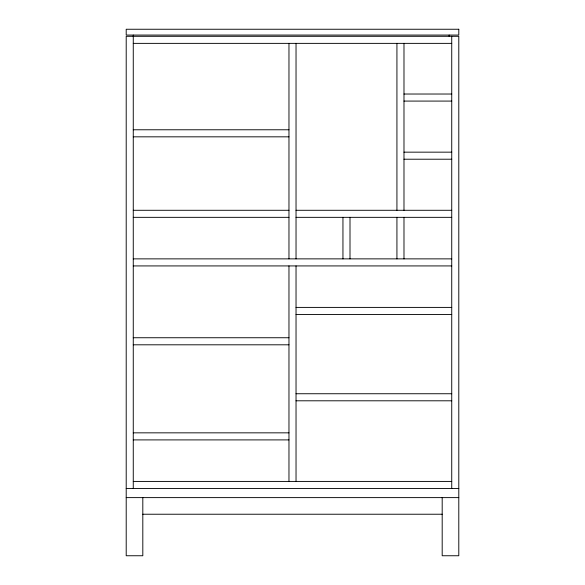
<?xml version="1.0" encoding="UTF-8"?>
<svg xmlns="http://www.w3.org/2000/svg" width="585" height="585" viewBox="0 0 585 585"><rect width="100%" height="100%" fill="white"/><g stroke="black" fill="none" stroke-linecap="round" stroke-linejoin="round"><path stroke-width="0.88" d="M133.263 43.37L451.737 43.37M403.986 94.024L451.737 94.024M403.986 101.081L451.737 101.081M133.263 129.775L288.968 129.775M133.263 136.832L288.968 136.832M403.986 152.159L451.737 152.159M403.986 159.215L451.737 159.215M133.263 210.286L288.968 210.286M296.032 210.286L451.737 210.286M133.263 217.342L288.968 217.342M296.032 217.342L451.737 217.342M133.263 258.87L451.737 258.87M133.263 265.926L451.737 265.926M296.032 307.403L451.737 307.403M296.032 314.467L451.737 314.467M133.263 337.742L288.968 337.742M133.263 344.806L288.968 344.806M296.032 393.742L451.737 393.742M296.032 400.798L451.737 400.798M133.263 432.841L288.968 432.841M133.263 439.905L288.968 439.905M133.263 481.426L451.737 481.426M126.206 488.482L458.794 488.482M126.206 497.616L458.794 497.616M142.813 514.23L442.187 514.23M451.737 36.307L451.737 488.482M449.163 35.063L449.163 36.307M442.187 497.616L442.187 555.75L458.794 555.75L458.794 36.307L126.206 36.307L126.206 555.75L142.813 555.75L142.813 497.616M403.986 43.37L403.986 210.286M403.986 217.342L403.986 258.87M396.93 43.37L396.93 210.286M396.93 217.342L396.93 258.87M350.005 217.342L350.005 258.87M342.949 217.342L342.949 258.87M296.032 43.37L296.032 258.87M296.032 265.926L296.032 481.426M288.968 43.37L288.968 258.87M288.968 265.926L288.968 481.426M133.263 35.063L133.263 488.482M458.794 29.25L126.206 29.25L126.206 35.063L458.794 35.063L458.794 29.25"/></g></svg>
